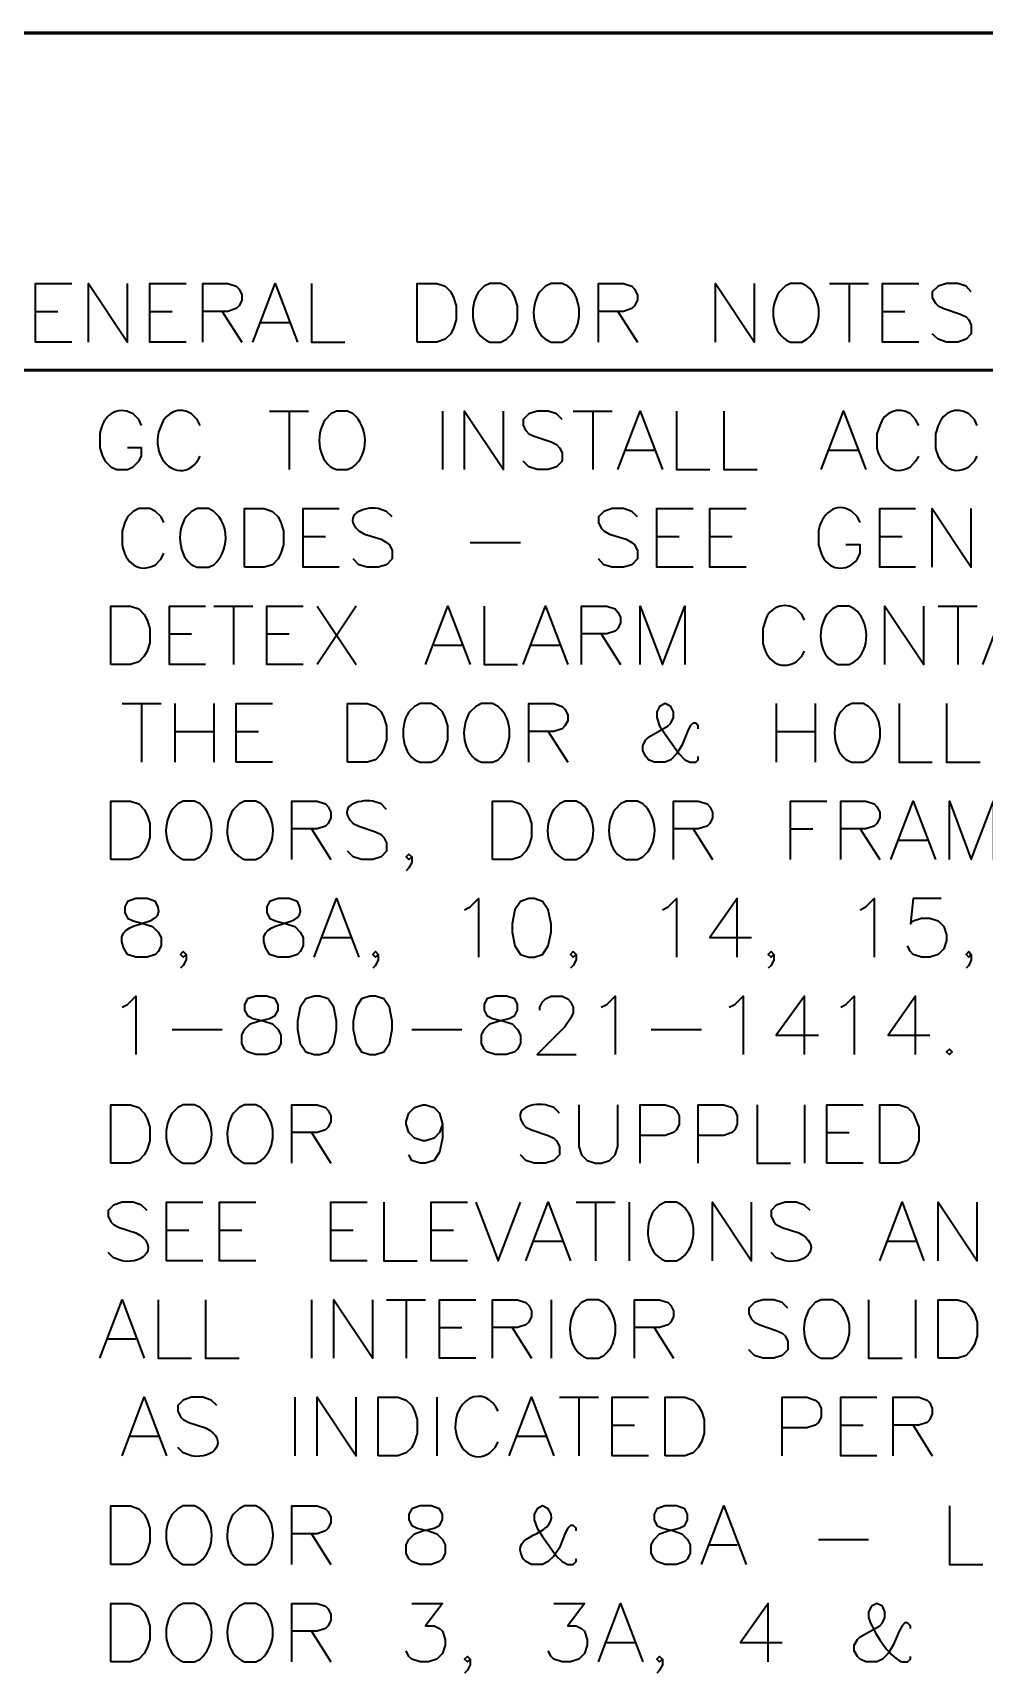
# Model space of a CAD drawing. Header units: inches. Extents: x 5 to 516, y -193 to 129.
# Drawn here: x 259.95 to 266.04, y -88.38 to -77.87 of the extents above; entities that cross this region are included whole.
import ezdxf

# ---------------------------------------------------------------- set-up
doc = ezdxf.new("R2010")
doc.units = ezdxf.units.IN
doc.header["$MEASUREMENT"] = 0
doc.layers.add('PDF3_Geometry', color=7, linetype='Continuous')

msp = doc.modelspace()

# ---------------------------------------------------------------- linework, layer by layer
at = {"layer": 'PDF3_Geometry', "lineweight": 60}
msp.add_lwpolyline([(155.7886388, -77.8671928), (282.7804969, -77.8671928)], dxfattribs=at)
at = {"layer": 'PDF3_Geometry', "lineweight": 35}
for points in [[(260.1952811, -79.8503996), (259.9619627, -79.8503996), (259.9619627, -79.4737571), (260.1952811, -79.4737571)], [(260.3019406, -79.8503996), (260.3019406, -79.4737571), (260.5519246, -79.8503996), (260.5519246, -79.4737571)], [(260.9285681, -79.8503996), (260.6952497, -79.8503996), (260.6952497, -79.4737571), (260.9285681, -79.4737571)], [(261.0352276, -79.8503996), (261.0352276, -79.4737571), (261.1952174, -79.4737571), (261.2485473, -79.4904227), (261.268546, -79.5104214), (261.2852116, -79.5470858), (261.2852116, -79.580417), (261.268546, -79.6170813), (261.2485473, -79.6337469), (261.1952174, -79.6537456), (261.0352276, -79.6537456)], [(261.3552077, -79.8503996), (261.4985318, -79.4737571), (261.6418559, -79.8503996)], [(261.7318484, -79.4737555), (261.7318484, -79.850398), (261.9451681, -79.850398)], [(262.8751094, -79.850398), (262.9451049, -79.850398), (262.9817692, -79.8303993), (263.0184335, -79.7970681), (263.0350991, -79.7604038), (263.0517647, -79.7070739), (263.0517647, -79.6170796), (263.0350991, -79.5637497), (263.0184335, -79.5270854), (262.9817692, -79.4904211), (262.9451049, -79.4737555), (262.8751094, -79.4737555), (262.8384451, -79.4904211), (262.8017808, -79.5270854)], [(263.3750783, -79.4904211), (263.338414, -79.4737555), (263.2684185, -79.4737555), (263.2317541, -79.4904211), (263.1950898, -79.5270854)], [(263.5717336, -79.8503996), (263.5717336, -79.4737571), (263.7317233, -79.4737571), (263.7850532, -79.4904227), (263.8017188, -79.5104214), (263.8217175, -79.5470858), (263.8217175, -79.580417), (263.8017188, -79.6170813), (263.7850532, -79.6337469), (263.7317233, -79.6537456), (263.5717336, -79.6537456)], [(264.3216855, -79.8503996), (264.3216855, -79.4737571), (264.5716695, -79.8503996), (264.5716695, -79.4737571)], [(264.908312, -79.4904211), (264.8749808, -79.4737555), (264.8016521, -79.4737555), (264.7683209, -79.4904211), (264.7316566, -79.5270854)], [(265.0516361, -79.4737555), (265.3016201, -79.4737555)], [(265.1782963, -79.4737555), (265.1782963, -79.850398)], [(265.6249324, -79.8503996), (265.391614, -79.8503996), (265.391614, -79.4737571), (265.6249324, -79.4737571)], [(265.961578, -79.5270866), (265.9282468, -79.4904223), (265.8749169, -79.4737567), (265.8015883, -79.4737567), (265.7482584, -79.4904223), (265.7115941, -79.5270866), (265.7115941, -79.5637509), (265.7315928, -79.6004153), (265.7482584, -79.6170809), (265.7849227, -79.6337465), (265.8915825, -79.6704108), (265.9282468, -79.6870764), (265.9449124, -79.7070751), (265.961578, -79.7404063), (265.961578, -79.7970693), (265.9282468, -79.8304005), (265.8749169, -79.8503992), (265.8015883, -79.8503992), (265.7482584, -79.8304005), (265.7115941, -79.7970693)], [(259.9619627, -79.6537434), (260.1052868, -79.6537434)], [(260.6952497, -79.6537434), (260.8385738, -79.6537434)], [(261.1585514, -79.6537434), (261.28521, -79.8503975)], [(263.6950574, -79.6537434), (263.8217159, -79.8503975)], [(265.391614, -79.6537434), (265.5349382, -79.6537434)], [(261.4085354, -79.7237395), (261.5885239, -79.7237395)], [(263.2684185, -79.850398), (263.338414, -79.850398), (263.3750783, -79.8303993)], [(264.8016521, -79.850398), (264.8749808, -79.850398), (264.908312, -79.8303993)], [(260.6419186, -80.3836974), (260.625253, -80.3470331), (260.5885886, -80.3103688)], [(261.0185627, -80.3836974), (260.998564, -80.3470331), (260.9618997, -80.3103688)], [(261.4618665, -80.2937035), (261.7118505, -80.2937035)], [(261.5885267, -80.2937035), (261.5885267, -80.6670129)], [(261.9984982, -80.3103691), (261.9618339, -80.2937035), (261.8918384, -80.2937035), (261.8551741, -80.3103691), (261.8218429, -80.3470334)], [(262.5717977, -80.2937035), (262.5717977, -80.6670129)], [(262.7117864, -80.6670112), (262.7117864, -80.2937018), (262.9617704, -80.6670112), (262.9617704, -80.2937018)], [(263.3384145, -80.3470346), (263.3017502, -80.3103703), (263.2484203, -80.2937047), (263.1784248, -80.2937047), (263.1250949, -80.3103703), (263.0884305, -80.3470346), (263.0884305, -80.3836989), (263.1050961, -80.4170301), (263.1250949, -80.4370288), (263.1584261, -80.4536944), (263.268419, -80.4903587), (263.3017502, -80.5070243), (263.3217489, -80.5270231), (263.3384145, -80.5603543), (263.3384145, -80.6136842), (263.3017502, -80.6503485), (263.2484203, -80.6670141), (263.1784248, -80.6670141), (263.1250949, -80.6503485), (263.0884305, -80.6136842)], [(263.4084072, -80.2937035), (263.6583911, -80.2937035)], [(263.5350673, -80.2937035), (263.5350673, -80.6670129)], [(263.6950574, -80.6670112), (263.8383815, -80.2937018), (263.9817057, -80.6670112)], [(264.0717015, -80.2937035), (264.0717015, -80.6670129), (264.2850212, -80.6670129)], [(264.3750132, -80.2937035), (264.3750132, -80.6670129), (264.5883329, -80.6670129)], [(264.9983067, -80.6670112), (265.1416308, -80.2937018), (265.284955, -80.6670112)], [(265.6249331, -80.3836974), (265.6049344, -80.3470331), (265.5716032, -80.3103688)], [(265.9982426, -80.3836974), (265.981577, -80.3470331), (265.9449126, -80.3103688)], [(260.375269, -80.4370273), (260.375269, -80.5270216), (260.3919346, -80.5803515), (260.4086002, -80.6136827), (260.4452645, -80.650347), (260.4819288, -80.6670126), (260.5519243, -80.6670126), (260.5885886, -80.650347), (260.625253, -80.6136827), (260.6419186, -80.5803515), (260.6419186, -80.5270216), (260.5519243, -80.5270216)], [(265.3749491, -80.3836974), (265.3549504, -80.4370273), (265.3549504, -80.5270216)], [(265.7482586, -80.3836974), (265.731593, -80.4370273), (265.731593, -80.5270216)], [(263.7483851, -80.5436874), (263.9283736, -80.5436874)], [(265.0516361, -80.5436874), (265.2316246, -80.5436874)], [(261.8918384, -80.6670129), (261.9618339, -80.6670129), (261.9984982, -80.6503473)], [(265.5716032, -80.650347), (265.6049344, -80.6136827), (265.6249331, -80.5803515)], [(265.9449126, -80.650347), (265.981577, -80.6136827), (265.9982426, -80.5803515)], [(260.7852437, -81.0069892), (260.7685781, -80.9703249), (260.7319137, -80.9369937), (260.6952494, -80.9169949), (260.6252539, -80.9169949), (260.5885896, -80.9369937), (260.5519253, -80.9703249), (260.5352597, -81.0069892), (260.5185941, -81.0603191), (260.5185941, -81.1503133)], [(261.1052212, -80.9369939), (261.07189, -80.9169952), (260.9985614, -80.9169952), (260.9618971, -80.9369939), (260.9285659, -80.9703251)], [(261.9085059, -81.2936394), (261.6785207, -81.2936394), (261.6785207, -80.9169968), (261.9085059, -80.9169968)], [(262.2484813, -80.9703263), (262.211817, -80.9369952), (262.158487, -80.9169964)], [(263.8217175, -80.9703263), (263.7850532, -80.9369952), (263.7317233, -80.9169964), (263.6583947, -80.9169964), (263.6050648, -80.9369952), (263.5717336, -80.9703263), (263.5717336, -81.0069907), (263.5883992, -81.043655), (263.6050648, -81.0603206), (263.6417291, -81.0803193), (263.7483889, -81.1136505), (263.7850532, -81.1336492), (263.8017188, -81.1503148), (263.8217175, -81.1869791), (263.8217175, -81.240309), (263.7850532, -81.2769734), (263.7317233, -81.293639), (263.6583947, -81.293639), (263.6050648, -81.2769734), (263.5717336, -81.240309)], [(264.1783597, -81.2936394), (263.9450413, -81.2936394), (263.9450413, -80.9169968), (264.1783597, -80.9169968)], [(264.5183376, -81.2936394), (264.2850193, -81.2936394), (264.2850193, -80.9169968), (264.5183376, -80.9169968)], [(265.2482906, -81.0069892), (265.231625, -80.9703249), (265.1949607, -80.9369937)], [(265.6049344, -81.2936394), (265.3749491, -81.2936394), (265.3749491, -80.9169968), (265.6049344, -80.9169968)], [(265.7115941, -81.2936394), (265.7115941, -80.9169968), (265.961578, -81.2936394), (265.961578, -80.9169968)], [(262.0351616, -81.0603206), (262.0718259, -81.0803193), (262.1784858, -81.1136505), (262.211817, -81.1336492), (262.2318157, -81.1503148), (262.2484813, -81.1869791), (262.2484813, -81.240309), (262.211817, -81.2769734), (262.158487, -81.293639), (262.0884915, -81.293639), (262.0351616, -81.2769734), (261.9984973, -81.240309)], [(264.9816411, -81.0603191), (264.9816411, -81.1503133), (264.9983067, -81.2036432)], [(261.6785207, -81.0969865), (261.8218448, -81.0969865)], [(262.7484492, -81.1336493), (263.0717618, -81.1336493)], [(263.9450413, -81.0969865), (264.0883655, -81.0969865)], [(264.2850193, -81.0969865), (264.4283434, -81.0969865)], [(265.231625, -81.2403075), (265.2482906, -81.2036432), (265.2482906, -81.1503133), (265.1582964, -81.1503133)], [(265.3749491, -81.0969865), (265.5182733, -81.0969865)], [(260.7319137, -81.2769719), (260.7685781, -81.2403075), (260.7852437, -81.2036432)], [(260.9985614, -81.2936377), (261.07189, -81.2936377), (261.1052212, -81.2769721)], [(261.0518951, -81.9169311), (260.8219099, -81.9169311), (260.8219099, -81.5436217), (261.0518951, -81.5436217)], [(261.1052237, -81.5436233), (261.3552077, -81.5436233)], [(261.2318805, -81.5436233), (261.2318805, -81.9169327)], [(261.67852, -81.9169311), (261.4452016, -81.9169311), (261.4452016, -81.5436217), (261.67852, -81.5436217)], [(261.7685146, -81.5436233), (262.0184986, -81.9169327)], [(262.0184986, -81.5436233), (261.7685146, -81.9169327)], [(262.4618024, -81.9169311), (262.6051266, -81.5436217), (262.7484507, -81.9169311)], [(262.8384466, -81.5436233), (262.8384466, -81.9169327), (263.0517662, -81.9169327)], [(263.0884305, -81.9169311), (263.2317547, -81.5436217), (263.3750788, -81.9169311)], [(263.4617383, -81.9169311), (263.4617383, -81.5436217), (263.6250612, -81.5436217), (263.6783911, -81.5602873), (263.6950567, -81.580286), (263.7117223, -81.6136172), (263.7117223, -81.6502815), (263.6950567, -81.6869458), (263.6783911, -81.7036114), (263.6250612, -81.720277), (263.4617383, -81.720277)], [(263.8383825, -81.9169311), (263.8383825, -81.5436217), (263.9817066, -81.9169311), (264.1250307, -81.5436217), (264.1250307, -81.9169311)], [(265.2116271, -81.5602889), (265.1782959, -81.5436233), (265.1049672, -81.5436233), (265.071636, -81.5602889), (265.0349717, -81.5969532)], [(265.4082807, -81.9169311), (265.4082807, -81.5436217), (265.6582646, -81.9169311), (265.6582646, -81.5436217)], [(265.7482586, -81.5436233), (265.9982426, -81.5436233)], [(265.8749171, -81.5436233), (265.8749171, -81.9169327)], [(266.0349071, -81.9169311), (266.1782312, -81.5436217), (266.3215554, -81.9169311)], [(260.8219099, -81.7202783), (260.9619009, -81.7202783)], [(261.4452016, -81.7202783), (261.5885258, -81.7202783)], [(262.5184665, -81.7936073), (262.6951219, -81.7936073)], [(263.1417583, -81.7936073), (263.3217467, -81.7936073)], [(263.5883985, -81.7202783), (263.7117239, -81.9169323)], [(264.8383162, -81.9002669), (264.8749805, -81.8636025), (264.8916461, -81.8302713)], [(265.1049672, -81.9169327), (265.1782959, -81.9169327), (265.2116271, -81.9002671)], [(260.5185948, -82.1669151), (260.7685787, -82.1669151)], [(260.6419186, -82.1669151), (260.6419186, -82.5435576)], [(260.8552397, -82.1669151), (260.8552397, -82.5435576)], [(261.1052237, -82.1669151), (261.1052237, -82.5435576)], [(261.4818638, -82.5435592), (261.2485454, -82.5435592), (261.2485454, -82.1669167), (261.4818638, -82.1669167)], [(262.4284726, -82.5435576), (262.4984681, -82.5435576), (262.5351324, -82.526892), (262.5717967, -82.4902277), (262.5884623, -82.4535634), (262.6051279, -82.4002335), (262.6051279, -82.3102392), (262.5884623, -82.2569093), (262.5717967, -82.220245), (262.5351324, -82.1869138), (262.4984681, -82.1669151), (262.4284726, -82.1669151), (262.3918083, -82.1869138), (262.3551439, -82.220245)], [(262.9284415, -82.1869138), (262.8917772, -82.1669151), (262.8217816, -82.1669151), (262.7851173, -82.1869138), (262.748453, -82.220245)], [(263.1250934, -82.5435592), (263.1250934, -82.1669167), (263.2850831, -82.1669167), (263.338413, -82.1869154), (263.3550786, -82.203581), (263.3750773, -82.2402453), (263.3750773, -82.2769097), (263.3550786, -82.3102408), (263.338413, -82.3302396), (263.2850831, -82.3469052), (263.1250934, -82.3469052)], [(264.2116902, -82.3302415), (264.2116902, -82.3102427), (264.1950246, -82.2935771), (264.178359, -82.2935771), (264.1583603, -82.3102427), (264.1416947, -82.3469071), (264.1050304, -82.4369013), (264.0716992, -82.4902312), (264.0350349, -82.5268955), (263.9983706, -82.5435611), (263.9283751, -82.5435611), (263.8917107, -82.5268955), (263.8750451, -82.5068968), (263.8550464, -82.4702325), (263.8550464, -82.4369013), (263.8750451, -82.400237), (263.8917107, -82.3835714), (264.0183693, -82.3102427), (264.0350349, -82.2935771), (264.0517005, -82.2569128), (264.0517005, -82.2202485), (264.0350349, -82.1869173), (263.9983706, -82.1669186), (263.9617063, -82.1869173), (263.9450407, -82.2202485), (263.9450407, -82.2569128), (263.9617063, -82.3102427), (263.9983706, -82.3635727), (264.0883648, -82.4902312), (264.1250291, -82.5268955), (264.1583603, -82.5435611), (264.1950246, -82.5435611), (264.2116902, -82.5268955), (264.2116902, -82.5068968)], [(264.7116582, -82.1669151), (264.7116582, -82.5435576)], [(264.9616421, -82.1669151), (264.9616421, -82.5435576)], [(265.301621, -82.1869138), (265.2682898, -82.1669151), (265.1949612, -82.1669151), (265.1582969, -82.1869138), (265.1249657, -82.220245)], [(265.4982746, -82.1669151), (265.4982746, -82.5435576), (265.7115943, -82.5435576)], [(265.801588, -82.1669151), (265.801588, -82.5435576), (266.0182408, -82.5435576)], [(260.8552397, -82.3469064), (261.1052237, -82.3469064)], [(261.2485454, -82.3469064), (261.3918695, -82.3469064)], [(263.2484172, -82.3469064), (263.3750757, -82.5435604)], [(264.7116582, -82.3469064), (264.9616421, -82.3469064)], [(262.8217816, -82.5435576), (262.8917772, -82.5435576), (262.9284415, -82.526892)], [(265.1949612, -82.5435576), (265.2682898, -82.5435576), (265.301621, -82.526892)], [(261.0185604, -82.8102088), (260.9818961, -82.7935432), (260.9085675, -82.7935432), (260.8752363, -82.8102088), (260.8385719, -82.8468731)], [(261.4085363, -82.8102088), (261.3752051, -82.7935432), (261.3018765, -82.7935432), (261.2685453, -82.8102088), (261.231881, -82.8468731)], [(261.6051916, -83.166851), (261.6051916, -82.7935416), (261.7685145, -82.7935416), (261.8218444, -82.8102072), (261.83851, -82.8302059), (261.8551756, -82.8635371), (261.8551756, -82.9002014), (261.83851, -82.9368657), (261.8218444, -82.9535313), (261.7685145, -82.9701969), (261.6051916, -82.9701969)], [(262.2118184, -82.8468743), (262.1784873, -82.81021), (262.1251573, -82.7935444)], [(263.4617393, -82.8102088), (263.4284081, -82.7935432), (263.3550794, -82.7935432), (263.3217482, -82.8102088), (263.2850839, -82.8468731)], [(263.8550449, -82.8102088), (263.8217137, -82.7935432), (263.7483851, -82.7935432), (263.7117208, -82.8102088), (263.6783896, -82.8468731)], [(264.0517002, -83.166851), (264.0517002, -82.7935416), (264.21169, -82.7935416), (264.268353, -82.8102072), (264.2850186, -82.8302059), (264.3016842, -82.8635371), (264.3016842, -82.9002014), (264.2850186, -82.9368657), (264.268353, -82.9535313), (264.21169, -82.9701969), (264.0517002, -82.9701969)], [(264.8016521, -83.166851), (264.8016521, -82.7935416), (265.0349705, -82.7935416)], [(265.1249651, -83.166851), (265.1249651, -82.7935416), (265.2849549, -82.7935416), (265.3382848, -82.8102072), (265.3549504, -82.8302059), (265.3749491, -82.8635371), (265.3749491, -82.9002014), (265.3549504, -82.9368657), (265.3382848, -82.9535313), (265.2849549, -82.9701969), (265.1249651, -82.9701969)], [(265.4449452, -83.166851), (265.5882693, -82.7935416), (265.7315935, -83.166851)], [(265.8215876, -83.166851), (265.8215876, -82.7935416), (265.9615786, -83.166851), (266.1049028, -82.7935416), (266.1049028, -83.166851)], [(261.7318484, -82.9701981), (261.8551738, -83.1668522)], [(261.9984988, -82.9368686), (262.0351631, -82.9535342), (262.1418229, -82.9901985), (262.1784873, -83.0068641), (262.1951528, -83.0268628), (262.2118184, -83.060194), (262.2118184, -83.1135239), (262.1784873, -83.1501882), (262.1251573, -83.1668538), (262.0518287, -83.1668538), (261.9984988, -83.1501882), (261.9618345, -83.1135239)], [(264.1783604, -82.9701981), (264.3016858, -83.1668522)], [(264.8016521, -82.9701981), (264.9449763, -82.9701981)], [(265.2482906, -82.9701981), (265.3749492, -83.1668522)], [(265.4982746, -83.0435272), (265.6782631, -83.0435272)], [(260.9085675, -83.1668526), (260.9818961, -83.1668526), (261.0185604, -83.150187)], [(261.3018765, -83.1668526), (261.3752051, -83.1668526), (261.4085363, -83.150187)], [(262.3751414, -83.150186), (262.3551427, -83.1668516), (262.3384771, -83.150186), (262.3551427, -83.1335204), (262.3751414, -83.150186), (262.3751414, -83.1868504), (262.3551427, -83.2201816), (262.3384771, -83.2401803)], [(263.3550794, -83.1668526), (263.4284081, -83.1668526), (263.4617393, -83.150187)], [(263.7483851, -83.1668526), (263.8217137, -83.1668526), (263.8550449, -83.150187)], [(260.7319143, -83.4368337), (260.6785844, -83.4168349), (260.6052557, -83.4168349), (260.5519258, -83.4368337), (260.5352602, -83.4701649), (260.5352602, -83.5068292), (260.5519258, -83.5434935), (260.5885901, -83.5601591), (260.6585856, -83.5801578), (260.7119156, -83.5968234), (260.7485799, -83.6334877), (260.7685786, -83.6668189), (260.7685786, -83.7201488), (260.7485799, -83.7568131), (260.7319143, -83.7768119), (260.6785844, -83.7934775), (260.6052557, -83.7934775), (260.5519258, -83.7768119)], [(261.6418561, -83.4368337), (261.5885262, -83.4168349), (261.5185306, -83.4168349), (261.4618676, -83.4368337), (261.445202, -83.4701649), (261.445202, -83.5068292), (261.4618676, -83.5434935), (261.4985319, -83.5601591), (261.5718606, -83.5801578), (261.6251905, -83.5968234), (261.6585217, -83.6334877), (261.6785204, -83.6668189), (261.6785204, -83.7201488), (261.6585217, -83.7568131), (261.6418561, -83.7768119), (261.5885262, -83.7934775), (261.5185306, -83.7934775), (261.4618676, -83.7768119)], [(261.7485133, -83.7934791), (261.8918375, -83.4168366), (262.0351616, -83.7934791)], [(262.7117864, -83.490164), (262.7484507, -83.4701653), (262.8017806, -83.4168353), (262.8017806, -83.7934779)], [(263.9817042, -83.490164), (264.0183685, -83.4701653), (264.0716984, -83.4168353), (264.0716984, -83.7934779)], [(264.4616742, -83.7934775), (264.4616742, -83.4168349), (264.2850189, -83.6668189), (264.5516684, -83.6668189)], [(265.2482906, -83.490164), (265.284955, -83.4701653), (265.3382849, -83.4168353), (265.3382849, -83.7934779)], [(265.7682582, -83.4168349), (265.5882697, -83.4168349), (265.5716041, -83.5801578), (265.5882697, -83.5601591), (265.6415996, -83.5434935), (265.6949296, -83.5434935), (265.7482595, -83.5601591), (265.7849238, -83.5968234), (265.8015894, -83.6501533), (265.8015894, -83.6868176), (265.7849238, -83.7401475), (265.7482595, -83.7768119), (265.6949296, -83.7934775), (265.6415996, -83.7934775), (265.5882697, -83.7768119), (265.5716041, -83.7568131), (265.5516054, -83.7201488)], [(261.8018445, -83.6668189), (261.9818329, -83.6668189)], [(260.9285687, -83.7768142), (260.90857, -83.7934798), (260.8919044, -83.7768142), (260.90857, -83.7568154), (260.9285687, -83.7768142), (260.9285687, -83.8101454), (260.90857, -83.8468097), (260.8919044, -83.8634753)], [(262.1584873, -83.7768142), (262.1418217, -83.7934798), (262.1251561, -83.7768142), (262.1418217, -83.7568154), (262.1584873, -83.7768142), (262.1584873, -83.8101454), (262.1418217, -83.8468097), (262.1251561, -83.8634753)], [(263.4284085, -83.7768142), (263.4084098, -83.7934798), (263.3917442, -83.7768142), (263.4084098, -83.7568154), (263.4284085, -83.7768142), (263.4284085, -83.8101454), (263.4084098, -83.8468097), (263.3917442, -83.8634753)], [(264.6949933, -83.7768142), (264.6783277, -83.7934798), (264.6583289, -83.7768142), (264.6783277, -83.7568154), (264.6949933, -83.7768142), (264.6949933, -83.8101454), (264.6783277, -83.8468097), (264.6583289, -83.8634753)], [(265.961578, -83.7768142), (265.9449124, -83.7934798), (265.9282468, -83.7768142), (265.9449124, -83.7568154), (265.961578, -83.7768142), (265.961578, -83.8101454), (265.9449124, -83.8468097), (265.9282468, -83.8634753)], [(260.5185948, -84.1134591), (260.551926, -84.0967935), (260.6052559, -84.0434636), (260.6052559, -84.416773)], [(263.1950894, -84.133457), (263.1950894, -84.1134583), (263.211755, -84.0801271), (263.2317537, -84.0601284), (263.2684181, -84.0434628), (263.3384136, -84.0434628), (263.3750779, -84.0601284), (263.3917435, -84.0801271), (263.4084091, -84.1134583), (263.4084091, -84.1501226), (263.3917435, -84.1867869), (263.3550792, -84.2401168), (263.1784238, -84.4167722), (263.4284078, -84.4167722)], [(263.5883985, -84.1134591), (263.6250628, -84.0967935), (263.6783927, -84.0434636), (263.6783927, -84.416773)], [(264.4083448, -84.1134591), (264.4450091, -84.0967935), (264.498339, -84.0434636), (264.498339, -84.416773)], [(264.8916461, -84.4167725), (264.8916461, -84.0434631), (264.7116576, -84.293447), (264.9816403, -84.293447)], [(265.1249651, -84.1134591), (265.1582963, -84.0967935), (265.2116263, -84.0434636), (265.2116263, -84.416773)], [(265.6049352, -84.4167725), (265.6049352, -84.0434631), (265.4282798, -84.293447), (265.6949294, -84.293447)], [(260.8385748, -84.2567808), (261.1585543, -84.2567808)], [(262.3751414, -84.2567808), (262.6951209, -84.2567808)], [(263.9083751, -84.2567808), (264.2316877, -84.2567808)], [(261.0185604, -84.7567494), (260.9818961, -84.7400838), (260.9085675, -84.7400838), (260.8752363, -84.7567494), (260.8385719, -84.7934138)], [(261.4085363, -84.7567494), (261.3752051, -84.7400838), (261.3018765, -84.7400838), (261.2685453, -84.7567494), (261.231881, -84.7934138)], [(261.6051916, -85.113395), (261.6051916, -84.7400856), (261.7685145, -84.7400856), (261.8218444, -84.7567512), (261.83851, -84.7767499), (261.8551756, -84.8100811), (261.8551756, -84.8467454), (261.83851, -84.8834097), (261.8218444, -84.9000753), (261.7685145, -84.9167409), (261.6051916, -84.9167409)], [(262.5717977, -84.863411), (262.551799, -84.9167409), (262.5184678, -84.9534053), (262.4618047, -84.9700709), (262.4451391, -84.9700709), (262.3918092, -84.9534053), (262.3551449, -84.9167409), (262.3384793, -84.863411), (262.3384793, -84.8467454), (262.3551449, -84.7934155), (262.3918092, -84.7567512), (262.4451391, -84.7400856), (262.4618047, -84.7400856), (262.5184678, -84.7567512), (262.551799, -84.7934155), (262.5717977, -84.863411), (262.5717977, -84.9534053), (262.551799, -85.0433995), (262.5184678, -85.0967294), (262.4618047, -85.113395), (262.4284735, -85.113395), (262.3751436, -85.0967294), (262.3551449, -85.0600651)], [(263.3217496, -84.793415), (263.2850853, -84.7567507), (263.2317554, -84.7400851)], [(263.4450734, -84.7400838), (263.4450734, -85.0067334), (263.461739, -85.0600633), (263.4984033, -85.0967276), (263.5517332, -85.1133932), (263.5883975, -85.1133932), (263.6417274, -85.0967276), (263.6783918, -85.0600633), (263.6950574, -85.0067334), (263.6950574, -84.7400838)], [(263.8383825, -85.113395), (263.8383825, -84.7400856), (263.9983722, -84.7400856), (264.0517021, -84.7567512), (264.0717008, -84.7767499), (264.0883664, -84.8100811), (264.0883664, -84.863411), (264.0717008, -84.9000753), (264.0517021, -84.9167409), (263.9983722, -84.9367397), (263.8383825, -84.9367397)], [(264.2116902, -85.113395), (264.2116902, -84.7400856), (264.3750131, -84.7400856), (264.428343, -84.7567512), (264.4450086, -84.7767499), (264.4616742, -84.8100811), (264.4616742, -84.863411), (264.4450086, -84.9000753), (264.428343, -84.9167409), (264.3750131, -84.9367397), (264.2116902, -84.9367397)], [(264.5883344, -84.7400838), (264.5883344, -85.1133932), (264.801654, -85.1133932)], [(264.8916461, -84.7400838), (264.8916461, -85.1133932)], [(265.2682896, -85.113395), (265.0349712, -85.113395), (265.0349712, -84.7400856), (265.2682896, -84.7400856)], [(261.7318484, -84.9167388), (261.8551738, -85.1133928)], [(263.1050968, -84.8834092), (263.1417611, -84.9000748), (263.248421, -84.9367391), (263.2850853, -84.9534047), (263.3017509, -84.9700703), (263.3217496, -85.0067346), (263.3217496, -85.0600645), (263.2850853, -85.0967289), (263.2317554, -85.1133945), (263.1584267, -85.1133945), (263.1050968, -85.0967289), (263.0717656, -85.0600645)], [(265.0349712, -84.9167388), (265.1782953, -84.9167388)], [(260.9085675, -85.1133932), (260.9818961, -85.1133932), (261.0185604, -85.0967276)], [(261.3018765, -85.1133932), (261.3752051, -85.1133932), (261.4085363, -85.0967276)], [(260.6785848, -85.4167067), (260.6419205, -85.3833755), (260.5885905, -85.3633768), (260.518595, -85.3633768), (260.461932, -85.3833755), (260.4286008, -85.4167067), (260.4286008, -85.453371), (260.4452664, -85.4900354), (260.461932, -85.506701), (260.4985963, -85.5266997), (260.6052561, -85.5600309)], [(261.0352269, -85.7400197), (260.8019086, -85.7400197), (260.8019086, -85.3633772), (261.0352269, -85.3633772)], [(261.3752049, -85.7400197), (261.1418865, -85.7400197), (261.1418865, -85.3633772), (261.3752049, -85.3633772)], [(262.088494, -85.7400197), (261.8551756, -85.7400197), (261.8551756, -85.3633772), (262.088494, -85.3633772)], [(262.1951535, -85.363379), (262.1951535, -85.7400215), (262.4084732, -85.7400215)], [(262.7317836, -85.7400197), (262.4984652, -85.7400197), (262.4984652, -85.3633772), (262.7317836, -85.3633772)], [(262.7851154, -85.363379), (262.9284396, -85.7400215), (263.0717637, -85.363379)], [(263.1050955, -85.7400197), (263.2484196, -85.3633772), (263.3917437, -85.7400197)], [(263.4284085, -85.363379), (263.6783924, -85.363379)], [(263.5517323, -85.363379), (263.5517323, -85.7400215)], [(263.7683864, -85.363379), (263.7683864, -85.7400215)], [(264.1050289, -85.3833777), (264.0716977, -85.363379), (263.9983691, -85.363379), (263.9617048, -85.3833777), (263.9283736, -85.4167089)], [(264.3016842, -85.7400197), (264.3016842, -85.3633772), (264.5516682, -85.7400197), (264.5516682, -85.3633772)], [(264.9283123, -85.4167067), (264.891648, -85.3833755), (264.8383181, -85.3633768), (264.7683226, -85.3633768), (264.7116595, -85.3833755), (264.6783283, -85.4167067), (264.6783283, -85.453371), (264.6949939, -85.4900354), (264.7116595, -85.506701), (264.7483238, -85.5266997), (264.8549837, -85.5600309)], [(265.3749491, -85.7400197), (265.5182733, -85.3633772), (265.6582643, -85.7400197)], [(265.7482586, -85.7400197), (265.7482586, -85.3633772), (265.9982426, -85.7400197), (265.9982426, -85.3633772)], [(260.8019086, -85.5433669), (260.9452327, -85.5433669)], [(261.1418865, -85.5433669), (261.2852106, -85.5433669)], [(261.8551756, -85.5433669), (261.9984997, -85.5433669)], [(262.4984652, -85.5433669), (262.6417894, -85.5433669)], [(260.518595, -85.7400193), (260.461932, -85.7200206), (260.4286008, -85.6866894)], [(263.1584232, -85.6133629), (263.3384117, -85.6133629)], [(264.7683226, -85.7400193), (264.7116595, -85.7200206), (264.6783283, -85.6866894)], [(265.4282803, -85.6133629), (265.6049356, -85.6133629)], [(263.9983691, -85.7400215), (264.0716977, -85.7400215), (264.1050289, -85.7200228)], [(260.3752697, -86.3633149), (260.5185938, -85.9900055), (260.6585848, -86.3633149)], [(260.7485774, -85.9900037), (260.7485774, -86.3633131), (260.9618971, -86.3633131)], [(261.0518925, -85.9900037), (261.0518925, -86.3633131), (261.2685453, -86.3633131)], [(261.7318484, -85.9900037), (261.7318484, -86.3633131)], [(261.8751735, -86.3633149), (261.8751735, -85.9900055), (262.1251575, -86.3633149), (262.1251575, -85.9900055)], [(262.2118184, -85.9900037), (262.4618024, -85.9900037)], [(262.3384786, -85.9900037), (262.3384786, -86.3633131)], [(262.7851148, -86.3633149), (262.5517964, -86.3633149), (262.5517964, -85.9900055), (262.7851148, -85.9900055)], [(262.8917743, -86.3633149), (262.8917743, -85.9900055), (263.0517641, -85.9900055), (263.105094, -86.0066711), (263.1250927, -86.0266698), (263.1417583, -86.060001), (263.1417583, -86.0966653), (263.1250927, -86.1333296), (263.105094, -86.1499952), (263.0517641, -86.1666608), (262.8917743, -86.1666608)], [(263.2684185, -85.9900037), (263.2684185, -86.3633131)], [(263.605061, -86.0066693), (263.5717298, -85.9900037), (263.4984011, -85.9900037), (263.4617368, -86.0066693), (263.4284056, -86.0433336)], [(263.8017162, -86.3633149), (263.8017162, -85.9900055), (263.961706, -85.9900055), (264.018369, -86.0066711), (264.0350346, -86.0266698), (264.0517002, -86.060001), (264.0517002, -86.0966653), (264.0350346, -86.1333296), (264.018369, -86.1499952), (263.961706, -86.1666608), (263.8017162, -86.1666608)], [(264.7849872, -86.0433348), (264.7483229, -86.0066705), (264.694993, -85.9900049), (264.6249975, -85.9900049), (264.5716676, -86.0066705), (264.5350032, -86.0433348), (264.5350032, -86.0799992), (264.5516688, -86.1133304), (264.5716676, -86.1333291), (264.6049988, -86.1499947), (264.7116586, -86.186659), (264.7483229, -86.2033246), (264.7683216, -86.2199902), (264.7849872, -86.2566545), (264.7849872, -86.3099844), (264.7483229, -86.3466487), (264.694993, -86.3633143), (264.6249975, -86.3633143), (264.5716676, -86.3466487), (264.5350032, -86.3099844)], [(265.1049665, -86.0066693), (265.0716353, -85.9900037), (264.9983067, -85.9900037), (264.9616423, -86.0066693), (264.9283112, -86.0433336)], [(265.3016201, -85.9900037), (265.3016201, -86.3633131), (265.5182729, -86.3633131)], [(265.6049352, -85.9900037), (265.6049352, -86.3633131)], [(262.5517964, -86.1666586), (262.6951205, -86.1666586)], [(263.0184345, -86.1666586), (263.1417599, -86.3633127)], [(263.9283764, -86.1666586), (264.0517018, -86.3633127)], [(260.4286008, -86.2399877), (260.6052561, -86.2399877)], [(263.4984011, -86.3633131), (263.5717298, -86.3633131), (263.605061, -86.3466475)], [(264.9983067, -86.3633131), (265.0716353, -86.3633131), (265.1049665, -86.3466475)], [(260.5185948, -86.9899396), (260.6585858, -86.6132971), (260.8019099, -86.9899396)], [(261.1252216, -86.6666266), (261.0885573, -86.6332954), (261.0352274, -86.6132967), (260.9618987, -86.6132967), (260.9085688, -86.6332954), (260.8752376, -86.6666266), (260.8752376, -86.7032909), (260.8919032, -86.7399552), (260.9085688, -86.7566208), (260.9452331, -86.7766195), (261.051893, -86.8099507)], [(261.6251895, -86.6132988), (261.6251895, -86.9899414)], [(261.7685146, -86.9899396), (261.7685146, -86.6132971), (262.0184986, -86.9899396), (262.0184986, -86.6132971)], [(262.5351315, -86.6132988), (262.5351315, -86.9899414)], [(262.9984332, -86.9899396), (263.1417573, -86.6132971), (263.2850815, -86.9899396)], [(263.3217496, -86.6132988), (263.5717336, -86.6132988)], [(263.4450734, -86.6132988), (263.4450734, -86.9899414)], [(263.8917095, -86.9899396), (263.6583911, -86.9899396), (263.6583911, -86.6132971), (263.8917095, -86.6132971)], [(264.7483227, -86.9899396), (264.7483227, -86.6132971), (264.9083124, -86.6132971), (264.9616423, -86.6332958), (264.9816411, -86.6499614), (264.9983067, -86.6866257), (264.9983067, -86.7399556), (264.9816411, -86.7766199), (264.9616423, -86.7932855), (264.9083124, -86.8099511), (264.7483227, -86.8099511)], [(265.3549504, -86.9899396), (265.1249651, -86.9899396), (265.1249651, -86.6132971), (265.3549504, -86.6132971)], [(265.4616101, -86.9899396), (265.4616101, -86.6132971), (265.624933, -86.6132971), (265.6782629, -86.6332958), (265.6949285, -86.6499614), (265.7115941, -86.6866257), (265.7115941, -86.7199569), (265.6949285, -86.7566212), (265.6782629, -86.7766199), (265.624933, -86.7932855), (265.4616101, -86.7932855)], [(263.6583911, -86.7932868), (263.8017153, -86.7932868)], [(265.1249651, -86.7932868), (265.2682893, -86.7932868)], [(265.5882703, -86.7932868), (265.7115957, -86.9899408)], [(260.5719259, -86.8632828), (260.7485812, -86.8632828)], [(260.9618987, -86.9899392), (260.9085688, -86.9699405), (260.8752376, -86.9366093)], [(262.8751106, -86.9699424), (262.9084418, -86.9366112), (262.9284405, -86.8999469)], [(263.0517643, -86.8632828), (263.2317528, -86.8632828)], [(261.0185604, -87.3299183), (260.9818961, -87.3099196), (260.9085675, -87.3099196), (260.8752363, -87.3299183), (260.8385719, -87.3632495)], [(261.4085363, -87.3299183), (261.3752051, -87.3099196), (261.3018765, -87.3099196), (261.2685453, -87.3299183), (261.231881, -87.3632495)], [(261.6051916, -87.6865638), (261.6051916, -87.3099212), (261.7685145, -87.3099212), (261.8218444, -87.32992), (261.83851, -87.3465856), (261.8551756, -87.3832499), (261.8551756, -87.4165811), (261.83851, -87.4532454), (261.8218444, -87.469911), (261.7685145, -87.4899097), (261.6051916, -87.4899097)], [(263.2684187, -87.3632498), (263.24842, -87.3299186), (263.2117557, -87.3099199), (263.1784245, -87.3299186), (263.1584258, -87.3632498), (263.1584258, -87.3999141), (263.1784245, -87.453244), (263.2117557, -87.506574), (263.3017499, -87.6332325), (263.3384142, -87.6665637), (263.3750786, -87.6865624), (263.4084098, -87.6865624), (263.4284085, -87.6665637), (263.4284085, -87.6498981)], [(264.2316881, -87.6865638), (264.3750123, -87.3099212), (264.5183364, -87.6865638)], [(265.8215876, -87.3099196), (265.8215876, -87.6865621), (266.0349073, -87.6865621)], [(261.7318484, -87.4899075), (261.8551738, -87.6865616)], [(263.4284085, -87.4699096), (263.4284085, -87.453244), (263.4084098, -87.4365784), (263.3917442, -87.4365784), (263.3750786, -87.453244), (263.3550798, -87.4899084), (263.3217486, -87.5799026), (263.2850843, -87.6332325), (263.24842, -87.6665637), (263.2117557, -87.6865624), (263.1417602, -87.6865624), (263.1050959, -87.6665637), (263.0884303, -87.6498981)], [(264.2850193, -87.5599036), (264.4616746, -87.5599036)], [(264.9816401, -87.5265738), (265.3016195, -87.5265738)], [(260.9085675, -87.6865621), (260.9818961, -87.6865621), (261.0185604, -87.6665634)], [(261.3018765, -87.6865621), (261.3752051, -87.6865621), (261.4085363, -87.6665634)], [(261.0185604, -87.9532133), (260.9818961, -87.9365477), (260.9085675, -87.9365477), (260.8752363, -87.9532133), (260.8385719, -87.9898777)], [(261.4085363, -87.9532133), (261.3752051, -87.9365477), (261.3018765, -87.9365477), (261.2685453, -87.9532133), (261.231881, -87.9898777)], [(261.6051916, -88.3098555), (261.6051916, -87.9365461), (261.7685145, -87.9365461), (261.8218444, -87.9532117), (261.83851, -87.9698773), (261.8551756, -88.0065416), (261.8551756, -88.0432059), (261.83851, -88.0798703), (261.8218444, -88.0965359), (261.7685145, -88.1132015), (261.6051916, -88.1132015)], [(262.3751414, -87.9365477), (262.5717955, -87.9365477), (262.4618026, -88.0798719), (262.5184656, -88.0798719), (262.5517968, -88.0965375), (262.5717955, -88.1132031), (262.5884611, -88.166533), (262.5884611, -88.2031973), (262.5717955, -88.2565272), (262.5351312, -88.2931915), (262.4818013, -88.3098571), (262.4284714, -88.3098571), (262.3751414, -88.2931915), (262.3551427, -88.2765259), (262.3384771, -88.2398616)], [(263.2850834, -87.9365477), (263.4817374, -87.9365477), (263.3750776, -88.0798719), (263.4284075, -88.0798719), (263.4617387, -88.0965375), (263.4817374, -88.1132031), (263.498403, -88.166533), (263.498403, -88.2031973), (263.4817374, -88.2565272), (263.4450731, -88.2931915), (263.3917432, -88.3098571), (263.3384133, -88.3098571), (263.2850834, -88.2931915), (263.2684178, -88.2765259), (263.2484191, -88.2398616)], [(263.5717336, -88.3098555), (263.7117246, -87.9365461), (263.8550487, -88.3098555)], [(264.6583287, -88.3098571), (264.6583287, -87.9365477), (264.4816734, -88.1865317), (264.748323, -88.1865317)], [(265.5716036, -88.0965378), (265.5716036, -88.0798722), (265.5516049, -88.0598734), (265.5349393, -88.0598734), (265.5182737, -88.0798722), (265.498275, -88.1132034), (265.4616107, -88.2031976), (265.4282795, -88.2565275), (265.3916152, -88.2931918), (265.3549509, -88.3098574), (265.2849554, -88.3098574), (265.248291, -88.2931918), (265.2316254, -88.2765262), (265.2116267, -88.2398619), (265.2116267, -88.2031976), (265.2316254, -88.1665333), (265.248291, -88.1498677), (265.3749496, -88.0798722), (265.3916152, -88.0598734), (265.4082808, -88.0265422), (265.4082808, -87.9898779), (265.3916152, -87.9532136), (265.3549509, -87.936548), (265.3216197, -87.9532136), (265.301621, -87.9898779), (265.301621, -88.0265422)], [(261.7318484, -88.1132027), (261.8551738, -88.3098567)], [(263.6250613, -88.1865317), (263.8017166, -88.1865317)], [(260.9085675, -88.3098571), (260.9818961, -88.3098571), (261.0185604, -88.2931915)], [(261.3018765, -88.3098571), (261.3752051, -88.3098571), (261.4085363, -88.2931915)], [(262.7484492, -88.2931906), (262.7317836, -88.3098562), (262.7117849, -88.2931906), (262.7317836, -88.276525), (262.7484492, -88.2931906), (262.7484492, -88.3298549), (262.7317836, -88.3631861), (262.7117849, -88.3831848)], [(263.9817042, -88.2931906), (263.9617054, -88.3098562), (263.9450398, -88.2931906), (263.9617054, -88.276525), (263.9817042, -88.2931906), (263.9817042, -88.3298549), (263.9617054, -88.3631861), (263.9450398, -88.3831848)], [(265.5182737, -88.3098574), (265.5516049, -88.3098574), (265.5716036, -88.2931918), (265.5716036, -88.2765262)]]:
    msp.add_lwpolyline(points, dxfattribs=at)
for points in [[(262.4084713, -79.8503996), (262.4084713, -79.4737571), (262.5351298, -79.4737571), (262.5884597, -79.4904227), (262.6251241, -79.527087), (262.6417897, -79.5637514), (262.6584553, -79.6170813), (262.6584553, -79.7070755), (262.6417897, -79.7604054), (262.6251241, -79.7970697), (262.5884597, -79.8304009), (262.5351298, -79.8503996)], [(261.3018765, -81.2936394), (261.3018765, -80.9169968), (261.4285351, -80.9169968), (261.481865, -80.9369956), (261.5185293, -80.9703268), (261.5351949, -81.0069911), (261.5518605, -81.060321), (261.5518605, -81.1503152), (261.5351949, -81.2036451), (261.5185293, -81.2403094), (261.481865, -81.2769738), (261.4285351, -81.2936394)], [(260.4452657, -81.9169311), (260.4452657, -81.5436217), (260.5719243, -81.5436217), (260.6252542, -81.5602873), (260.6585854, -81.5969516), (260.6785841, -81.6336159), (260.6952497, -81.6869458), (260.6952497, -81.7769401), (260.6785841, -81.83027), (260.6585854, -81.8636012), (260.6252542, -81.9002655), (260.5719243, -81.9169311)], [(261.9618345, -82.5435592), (261.9618345, -82.1669167), (262.088493, -82.1669167), (262.1418229, -82.1869154), (262.1784873, -82.2202466), (262.1951528, -82.2569109), (262.2118184, -82.3102408), (262.2118184, -82.4002351), (262.1951528, -82.453565), (262.1784873, -82.4902293), (262.1418229, -82.5268936), (262.088493, -82.5435592)], [(260.4452657, -83.166851), (260.4452657, -82.7935416), (260.5719243, -82.7935416), (260.6252542, -82.8102072), (260.6585854, -82.8468715), (260.6785841, -82.8835358), (260.6952497, -82.9368657), (260.6952497, -83.0268599), (260.6785841, -83.0801899), (260.6585854, -83.1135211), (260.6252542, -83.1501854), (260.5719243, -83.166851)], [(262.8917743, -83.166851), (262.8917743, -82.7935416), (263.0184329, -82.7935416), (263.0717628, -82.8102072), (263.105094, -82.8468715), (263.1250927, -82.8835358), (263.1417583, -82.9368657), (263.1417583, -83.0268599), (263.1250927, -83.0801899), (263.105094, -83.1135211), (263.0717628, -83.1501854), (263.0184329, -83.166851)], [(263.1250934, -83.4168349), (263.0717634, -83.4368337), (263.0350991, -83.4901636), (263.0184335, -83.5801578), (263.0184335, -83.6334877), (263.0350991, -83.7201488), (263.0717634, -83.7768119), (263.1250934, -83.7934775), (263.1584246, -83.7934775), (263.2117545, -83.7768119), (263.2484188, -83.7201488), (263.2684175, -83.6334877), (263.2684175, -83.5801578), (263.2484188, -83.4901636), (263.2117545, -83.4368337), (263.1584246, -83.4168349)], [(261.3752056, -84.0434631), (261.3218756, -84.0601287), (261.3018769, -84.096793), (261.3018769, -84.1334573), (261.3218756, -84.1667885), (261.3552068, -84.1867872), (261.4285355, -84.2034528), (261.4818654, -84.2201184), (261.5185297, -84.2567827), (261.5351953, -84.293447), (261.5351953, -84.3467769), (261.5185297, -84.3834413), (261.498531, -84.4001069), (261.4452011, -84.4167725), (261.3752056, -84.4167725), (261.3218756, -84.4001069), (261.3018769, -84.3834413), (261.2852113, -84.3467769), (261.2852113, -84.293447), (261.3018769, -84.2567827), (261.3385412, -84.2201184), (261.3918712, -84.2034528), (261.4618667, -84.1867872), (261.498531, -84.1667885), (261.5185297, -84.1334573), (261.5185297, -84.096793), (261.498531, -84.0601287), (261.4452011, -84.0434631)], [(261.7485133, -84.0434631), (261.6951834, -84.0601287), (261.6585191, -84.1134586), (261.6418535, -84.2034528), (261.6418535, -84.2567827), (261.6585191, -84.3467769), (261.6951834, -84.4001069), (261.7485133, -84.4167725), (261.7851776, -84.4167725), (261.8385076, -84.4001069), (261.8751719, -84.3467769), (261.8918375, -84.2567827), (261.8918375, -84.2034528), (261.8751719, -84.1134586), (261.8385076, -84.0601287), (261.7851776, -84.0434631)], [(262.1051596, -84.0434631), (262.0518297, -84.0601287), (262.0184985, -84.1134586), (261.9984997, -84.2034528), (261.9984997, -84.2567827), (262.0184985, -84.3467769), (262.0518297, -84.4001069), (262.1051596, -84.4167725), (262.1418239, -84.4167725), (262.1951538, -84.4001069), (262.2318181, -84.3467769), (262.2484837, -84.2567827), (262.2484837, -84.2034528), (262.2318181, -84.1134586), (262.1951538, -84.0601287), (262.1418239, -84.0434631)], [(262.9084392, -84.0434631), (262.8551093, -84.0601287), (262.8384437, -84.096793), (262.8384437, -84.1334573), (262.8551093, -84.1667885), (262.8917736, -84.1867872), (262.9617691, -84.2034528), (263.0184322, -84.2201184), (263.0517634, -84.2567827), (263.0717621, -84.293447), (263.0717621, -84.3467769), (263.0517634, -84.3834413), (263.0350978, -84.4001069), (262.9817679, -84.4167725), (262.9084392, -84.4167725), (262.8551093, -84.4001069), (262.8384437, -84.3834413), (262.8217781, -84.3467769), (262.8217781, -84.293447), (262.8384437, -84.2567827), (262.875108, -84.2201184), (262.9284379, -84.2034528), (262.9984335, -84.1867872), (263.0350978, -84.1667885), (263.0517634, -84.1334573), (263.0517634, -84.096793), (263.0350978, -84.0601287), (262.9817679, -84.0434631)], [(265.8215876, -84.383441), (265.8015889, -84.4001066), (265.8215876, -84.4167722), (265.8382532, -84.4001066)], [(260.4452657, -85.113395), (260.4452657, -84.7400856), (260.5719243, -84.7400856), (260.6252542, -84.7567512), (260.6585854, -84.7934155), (260.6785841, -84.8300798), (260.6952497, -84.8834097), (260.6952497, -84.9700709), (260.6785841, -85.0267339), (260.6585854, -85.0600651), (260.6252542, -85.0967294), (260.5719243, -85.113395)], [(265.3749491, -85.113395), (265.3749491, -84.7400856), (265.4982745, -84.7400856), (265.5516045, -84.7567512), (265.5882688, -84.7934155), (265.6049344, -84.8300798), (265.6249331, -84.8834097), (265.6249331, -84.9700709), (265.6049344, -85.0267339), (265.5882688, -85.0600651), (265.5516045, -85.0967294), (265.4982745, -85.113395)], [(265.7482586, -86.3633149), (265.7482586, -85.9900055), (265.8749171, -85.9900055), (265.928247, -86.0066711), (265.9615782, -86.0433354), (265.981577, -86.0799997), (265.9982426, -86.1333296), (265.9982426, -86.2199907), (265.981577, -86.2766538), (265.9615782, -86.309985), (265.928247, -86.3466493), (265.8749171, -86.3633149)], [(262.1584873, -86.9899396), (262.1584873, -86.6132971), (262.2851459, -86.6132971), (262.3384758, -86.6332958), (262.3751401, -86.666627), (262.3918057, -86.7032913), (262.4084713, -86.7566212), (262.4084713, -86.8466155), (262.3918057, -86.8999454), (262.3751401, -86.9366097), (262.3384758, -86.9699409), (262.2851459, -86.9899396)], [(263.9983691, -86.9899396), (263.9983691, -86.6132971), (264.1250276, -86.6132971), (264.1783575, -86.6332958), (264.2116887, -86.666627), (264.2316875, -86.7032913), (264.2483531, -86.7566212), (264.2483531, -86.8466155), (264.2316875, -86.8999454), (264.2116887, -86.9366097), (264.1783575, -86.9699409), (264.1250276, -86.9899396)], [(260.4452657, -87.6865638), (260.4452657, -87.3099212), (260.5719243, -87.3099212), (260.6252542, -87.32992), (260.6585854, -87.3632512), (260.6785841, -87.3999155), (260.6952497, -87.4532454), (260.6952497, -87.5432396), (260.6785841, -87.5965695), (260.6585854, -87.6332339), (260.6252542, -87.6665651), (260.5719243, -87.6865638)], [(262.4284726, -87.3099196), (262.3751427, -87.3299183), (262.3551439, -87.3632495), (262.3551439, -87.3999139), (262.3751427, -87.4365782), (262.4084739, -87.4532438), (262.4818025, -87.4699094), (262.5351324, -87.4899081), (262.5717967, -87.5265724), (262.5884623, -87.5599036), (262.5884623, -87.6132335), (262.5717967, -87.6498978), (262.551798, -87.6665634), (262.4984681, -87.6865621), (262.4284726, -87.6865621), (262.3751427, -87.6665634), (262.3551439, -87.6498978), (262.3384784, -87.6132335), (262.3384784, -87.5599036), (262.3551439, -87.5265724), (262.3918083, -87.4899081), (262.4451382, -87.4699094), (262.5184668, -87.4532438), (262.551798, -87.4365782), (262.5717967, -87.3999139), (262.5717967, -87.3632495), (262.551798, -87.3299183), (262.4984681, -87.3099196)], [(263.9983691, -87.3099196), (263.9450392, -87.3299183), (263.9283736, -87.3632495), (263.9283736, -87.3999139), (263.9450392, -87.4365782), (263.9817035, -87.4532438), (264.051699, -87.4699094), (264.1050289, -87.4899081), (264.1416932, -87.5265724), (264.1583588, -87.5599036), (264.1583588, -87.6132335), (264.1416932, -87.6498978), (264.1250276, -87.6665634), (264.0716977, -87.6865621), (263.9983691, -87.6865621), (263.9450392, -87.6665634), (263.9283736, -87.6498978), (263.9083749, -87.6132335), (263.9083749, -87.5599036), (263.9283736, -87.5265724), (263.9617048, -87.4899081), (264.0183678, -87.4699094), (264.0883633, -87.4532438), (264.1250276, -87.4365782), (264.1416932, -87.3999139), (264.1416932, -87.3632495), (264.1250276, -87.3299183), (264.0716977, -87.3099196)], [(260.4452657, -88.3098555), (260.4452657, -87.9365461), (260.5719243, -87.9365461), (260.6252542, -87.9532117), (260.6585854, -87.989876), (260.6785841, -88.0265403), (260.6952497, -88.0798703), (260.6952497, -88.1665314), (260.6785841, -88.2198613), (260.6585854, -88.2565256), (260.6252542, -88.2931899), (260.5719243, -88.3098555)]]:
    msp.add_lwpolyline(points, close=True, dxfattribs=at)
at = {"layer": 'PDF3_Geometry', "lineweight": 50}
msp.add_lwpolyline([(259.0686857, -80.0303876), (282.7804985, -80.0303876)], dxfattribs=at)
at = {"layer": 'PDF3_Geometry', "lineweight": 35}
msp.add_lwpolyline([(264.8916461, -81.6336173), (264.8749805, -81.596953), (264.8383162, -81.5602887, 0.5083629243), (264.6416621, -81.6336173), (264.6249965, -81.6869472), (264.6249965, -81.7769414)], format="xyb", dxfattribs=at)
for centre, major_axis, ratio, start_param, end_param in [((260.8905821, -80.4882732), (-0.0076474, 0.1850753), 0.787008139, 0.9382179193, 4.1594946104), ((262.7996676, -86.794654), (0.006702, 0.186277), 0.7845470518, 5.2529286817, 8.1647549057)]:
    msp.add_ellipse(centre, major_axis=major_axis, ratio=ratio, start_param=start_param, end_param=end_param, dxfattribs=at)
for points in [[(263.3750783, -79.8303993), (263.4748497, -79.7536264), (263.4720165, -79.5710826), (263.3750783, -79.4904211)], [(264.908312, -79.8303993), (265.0126942, -79.7521821), (265.0084167, -79.5708604), (264.908312, -79.4904211)], [(262.8017808, -79.5270854), (262.7410624, -79.6273012), (262.7503952, -79.8053453), (262.8751094, -79.850398)], [(263.1950898, -79.5270854), (263.1278719, -79.6300233), (263.1432598, -79.8009012), (263.2684185, -79.850398)], [(264.7316566, -79.5270854), (264.6622166, -79.6279123), (264.6794377, -79.7984013), (264.8016521, -79.850398)], [(260.5885886, -80.3103688), (260.4786512, -80.2489838), (260.3941567, -80.3254789), (260.375269, -80.4370273)], [(260.9618997, -80.3103688), (260.8888488, -80.2586499), (260.7915217, -80.3022027), (260.7685787, -80.3836974)], [(261.9984982, -80.6503473), (262.1030471, -80.5675192), (262.0986029, -80.3920861), (261.9984982, -80.3103691)], [(265.5716032, -80.3103688), (265.4948859, -80.2610386), (265.4001697, -80.2987029), (265.3749491, -80.3836974)], [(265.9449126, -80.3103688), (265.8622513, -80.2613164), (265.7824231, -80.2978696), (265.7482586, -80.3836974)], [(261.8218429, -80.3470334), (261.7510141, -80.4429161), (261.7740126, -80.6295708), (261.8918384, -80.6670129)], [(265.3549504, -80.5270216), (265.3810598, -80.6325148), (265.4589993, -80.7140651), (265.5716032, -80.650347)], [(265.731593, -80.5270216), (265.7519806, -80.6312927), (265.835753, -80.7137318), (265.9449126, -80.650347)], [(265.1949607, -80.9369937), (265.0947449, -80.8632762), (264.997029, -80.9596033), (264.9816411, -81.0603191)], [(260.9285659, -80.9703251), (260.8572371, -81.0643191), (260.8826799, -81.2588066), (260.9985614, -81.2936377)], [(261.1052212, -81.2769721), (261.2053259, -81.1965328), (261.2096034, -81.0152111), (261.1052212, -80.9369939)], [(262.158487, -80.9169964), (262.0668818, -80.9008864), (261.9253353, -80.9591048), (262.0351616, -81.0603206)], [(260.5185941, -81.1503133), (260.5374818, -81.2618617), (260.6219763, -81.3383568), (260.7319137, -81.2769719)], [(264.9983067, -81.2036432), (265.0401929, -81.3148583), (265.1647404, -81.3314684), (265.231625, -81.2403075)], [(265.0349717, -81.5969532), (264.9648651, -81.7058907), (264.9880303, -81.8697691), (265.1049672, -81.9169327)], [(265.2116271, -81.9002671), (265.3167314, -81.8249386), (265.312565, -81.6346175), (265.2116271, -81.5602889)], [(264.6249965, -81.7769414), (264.6430509, -81.8856011), (264.7318786, -81.9614852), (264.8383162, -81.9002669)], [(262.3551439, -82.220245), (262.2927035, -82.3173499), (262.3083136, -82.5095042), (262.4284726, -82.5435576)], [(262.748453, -82.220245), (262.6817906, -82.3209052), (262.6964563, -82.4977828), (262.8217816, -82.5435576)], [(262.9284415, -82.526892), (263.0253797, -82.4462305), (263.0282129, -82.2636866), (262.9284415, -82.1869138)], [(265.1249657, -82.220245), (265.0536369, -82.314239), (265.0790242, -82.5087265), (265.1949612, -82.5435576)], [(265.301621, -82.526892), (265.4017257, -82.4464527), (265.4060032, -82.265131), (265.301621, -82.1869138)], [(260.8385719, -82.8468731), (260.7684653, -82.9558106), (260.7916305, -83.119689), (260.9085675, -83.1668526)], [(261.0185604, -83.150187), (261.1193317, -83.0655258), (261.1154986, -82.8943145), (261.0185604, -82.8102088)], [(261.231881, -82.8468731), (261.1621633, -82.9453668), (261.1808287, -83.1216888), (261.3018765, -83.1668526)], [(261.4085363, -83.150187), (261.5130852, -83.067359), (261.5085855, -82.8919258), (261.4085363, -82.8102088)], [(262.1251573, -82.7935444), (262.0287191, -82.7784898), (261.8897835, -82.8267645), (261.9984988, -82.9368686)], [(263.2850839, -82.8468731), (263.2150329, -82.9558106), (263.2381425, -83.119689), (263.3550794, -83.1668526)], [(263.4617393, -83.150187), (263.5668436, -83.0748585), (263.5626772, -82.8845374), (263.4617393, -82.8102088)], [(263.6783896, -82.8468731), (263.6075608, -82.9427559), (263.6305593, -83.1294106), (263.7483851, -83.1668526)], [(263.8550449, -83.150187), (263.9595938, -83.067359), (263.9551496, -82.8919258), (263.8550449, -82.8102088)], [(260.5519258, -83.7768119), (260.384381, -83.5047737), (260.8531843, -83.6440981), (260.7319143, -83.4368337)], [(261.4618676, -83.7768119), (261.2943228, -83.5047737), (261.7631261, -83.6440981), (261.6418561, -83.4368337)], [(261.0185604, -85.0967276), (261.1182762, -85.0135663), (261.1156653, -84.8399663), (261.0185604, -84.7567494)], [(261.4085363, -85.0967276), (261.5115853, -85.0157884), (261.5093077, -84.8381887), (261.4085363, -84.7567494)], [(263.2317554, -84.7400851), (263.1310396, -84.7238639), (263.0056032, -84.7744162), (263.1050968, -84.8834092)], [(260.8385719, -84.7934138), (260.7687431, -84.9009069), (260.792186, -85.0675073), (260.9085675, -85.1133932)], [(261.231881, -84.7934138), (261.1632743, -84.8892409), (261.180051, -85.0684517), (261.3018765, -85.1133932)], [(264.1050289, -85.7200228), (264.2073557, -85.6448609), (264.2073557, -85.4585395), (264.1050289, -85.3833777)], [(263.9283736, -85.4167089), (263.8586003, -85.5142582), (263.8779879, -85.6943578), (263.9983691, -85.7400215)], [(260.6052561, -85.5600309), (260.7582463, -85.6365815), (260.6679188, -85.7649066), (260.518595, -85.7400193)], [(264.8549837, -85.5600309), (265.0079739, -85.6365815), (264.9176463, -85.7649066), (264.7683226, -85.7400193)], [(263.605061, -86.3466475), (263.7081099, -86.2656527), (263.7058323, -86.0881085), (263.605061, -86.0066693)], [(265.1049665, -86.3466475), (265.2080154, -86.2656527), (265.2057378, -86.0881085), (265.1049665, -86.0066693)], [(263.4284056, -86.0433336), (263.3579101, -86.1377165), (263.3810198, -86.3269821), (263.4984011, -86.3633131)], [(264.9283112, -86.0433336), (264.8578157, -86.1377165), (264.8809253, -86.3269821), (264.9983067, -86.3633131)], [(261.051893, -86.8099507), (261.207383, -86.8885012), (261.111278, -87.0161042), (260.9618987, -86.9899392)], [(262.6584578, -86.8466169), (262.6792898, -86.9504992), (262.7738393, -87.0421044), (262.8751106, -86.9699424)], [(260.8385719, -87.3632495), (260.771354, -87.4670762), (260.7870752, -87.6320656), (260.9085675, -87.6865621)], [(261.0185604, -87.6665634), (261.1168874, -87.5925682), (261.1168874, -87.4039136), (261.0185604, -87.3299183)], [(261.231881, -87.3632495), (261.162441, -87.4640764), (261.1796621, -87.6345655), (261.3018765, -87.6865621)], [(261.4085363, -87.6665634), (261.5108631, -87.5914016), (261.5108631, -87.4050802), (261.4085363, -87.3299183)], [(263.0884303, -87.6498981), (262.9933808, -87.478298), (263.2948059, -87.5138513), (263.2684187, -87.3632498)], [(260.8385719, -87.9898777), (260.7720206, -88.0900379), (260.7879085, -88.2599714), (260.9085675, -88.3098571)], [(261.0185604, -88.2931915), (261.1167763, -88.2082525), (261.1167763, -88.0381523), (261.0185604, -87.9532133)], [(261.231881, -87.9898777), (261.1626632, -88.0844271), (261.1821064, -88.2661933), (261.3018765, -88.3098571)], [(261.4085363, -88.2931915), (261.5100854, -88.211419), (261.5100854, -88.0349859), (261.4085363, -87.9532133)], [(265.301621, -88.0265422), (265.3315079, -88.1125367), (265.4337236, -88.2824703), (265.5182737, -88.3098574)]]:
    msp.add_open_spline(points, degree=3, dxfattribs=at)

doc.saveas('drawing.dxf')
